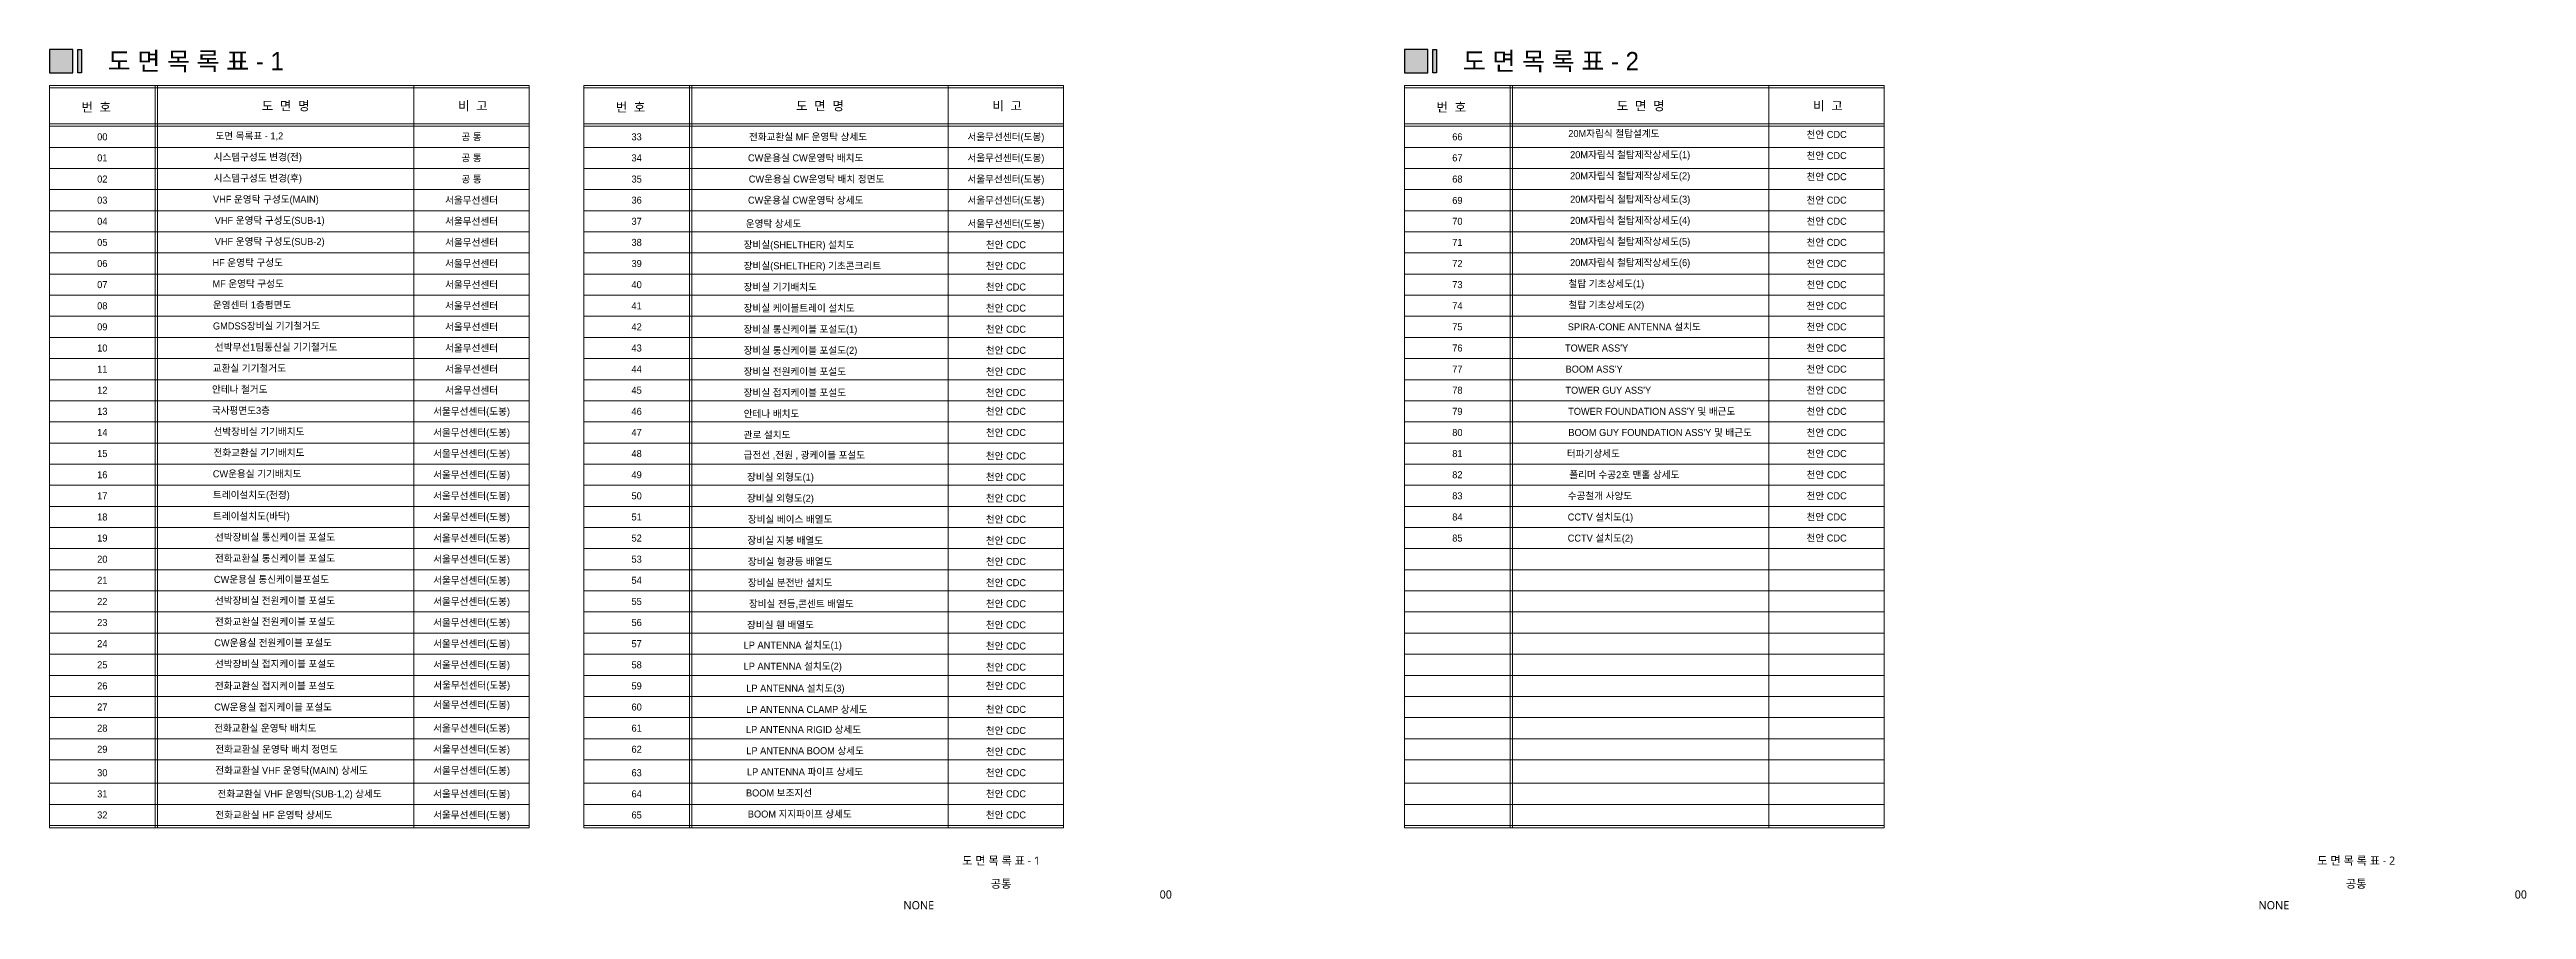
# Model space of a CAD drawing. Extents: x 1031905 to 1084133, y 411092 to 429232.
import ezdxf
from ezdxf.enums import TextEntityAlignment as Align

# ---------------------------------------------------------------- set-up
doc = ezdxf.new("R2010")
doc.units = 0
doc.header["$LTSCALE"] = 150
doc.header["$MEASUREMENT"] = 0
doc.layers.get('0').update_dxf_attribs({"linetype": 'CONTINUOUS'})
doc.layers.add('TEXT', color=2, linetype='CONTINUOUS')
doc.styles.add('$0$STYLE1', font='malgun.ttf')
doc.styles.add('1-굴림', font='')
doc.styles.get("Standard").update_dxf_attribs({"font": 'SYMBOL'})
doc.styles.add('STYLE1', font='malgun.ttf')
doc.styles.get('1-굴림').set_extended_font_data('Gulim')

msp = doc.modelspace()

# ---------------------------------------------------------------- hatches: boundary and pattern name
at = {"layer": 'TEXT'}
h = msp.add_hatch(color=7, dxfattribs=at)
h.paths.add_polyline_path([(1032396, 429232), (1031905, 429232), (1031905, 428742), (1032396, 428742)])
h.paths.add_polyline_path([(1032579, 429232), (1032500, 429232), (1032500, 428742), (1032579, 428742)])
h = msp.add_hatch(color=7, dxfattribs=at)
h.paths.add_polyline_path([(1060969, 429232), (1060479, 429232), (1060479, 428742), (1060969, 428742)])
h.paths.add_polyline_path([(1061152, 429232), (1061073, 429232), (1061073, 428742), (1061152, 428742)])

# ---------------------------------------------------------------- linework, layer by layer
at = {"color": 7, "lineweight": 9}
for p, q in [((1042020, 428475), (1031906, 428475)), ((1042020, 428475), (1031906, 428475)), ((1042020, 428426), (1031906, 428426)), ((1034131, 412814), (1034131, 428475)), ((1034180, 412814), (1034180, 428475)), ((1039588, 412814), (1039588, 428475)), ((1053287, 428475), (1043172, 428475)), ((1053287, 428475), (1043172, 428475)), ((1053287, 428426), (1043172, 428426)), ((1045397, 412814), (1045397, 428475)), ((1045447, 412814), (1045447, 428475)), ((1050854, 412814), (1050854, 428475)), ((1070593, 428475), (1060479, 428475)), ((1070593, 428475), (1060479, 428475)), ((1070593, 428426), (1060479, 428426)), ((1062704, 412814), (1062704, 428475)), ((1062753, 412814), (1062753, 428475)), ((1068161, 412814), (1068161, 428475)), ((1042020, 427664), (1031906, 427664)), ((1042020, 427614), (1031906, 427614)), ((1053287, 427664), (1043172, 427664)), ((1053287, 427614), (1043172, 427614)), ((1070593, 427664), (1060479, 427664)), ((1070593, 427614), (1060479, 427614)), ((1042020, 427169), (1031906, 427169)), ((1042020, 426723), (1031906, 426723)), ((1053287, 427169), (1043172, 427169)), ((1053287, 426723), (1043172, 426723)), ((1070593, 427169), (1060479, 427169)), ((1070593, 426723), (1060479, 426723)), ((1042020, 426278), (1031906, 426278)), ((1053287, 426278), (1043172, 426278)), ((1070593, 426278), (1060479, 426278)), ((1042020, 425832), (1031906, 425832)), ((1053287, 425832), (1043172, 425832)), ((1070593, 425832), (1060479, 425832)), ((1042020, 425387), (1031906, 425387)), ((1053287, 425387), (1043172, 425387)), ((1070593, 425387), (1060479, 425387)), ((1042020, 424941), (1031906, 424941)), ((1053287, 424941), (1043172, 424941)), ((1070593, 424941), (1060479, 424941)), ((1042020, 424496), (1031906, 424496)), ((1053287, 424496), (1043172, 424496)), ((1070593, 424496), (1060479, 424496)), ((1042020, 424050), (1031906, 424050)), ((1042020, 423605), (1031906, 423605)), ((1053287, 424050), (1043172, 424050)), ((1053287, 423605), (1043172, 423605)), ((1070593, 424050), (1060479, 424050)), ((1070593, 423605), (1060479, 423605)), ((1042020, 423159), (1031906, 423159)), ((1053287, 423159), (1043172, 423159)), ((1070593, 423159), (1060479, 423159)), ((1042020, 422714), (1031906, 422714)), ((1053287, 422714), (1043172, 422714)), ((1070593, 422714), (1060479, 422714)), ((1042020, 422268), (1031906, 422268)), ((1053287, 422268), (1043172, 422268)), ((1070593, 422268), (1060479, 422268)), ((1042020, 421823), (1031906, 421823)), ((1053287, 421823), (1043172, 421823)), ((1070593, 421823), (1060479, 421823)), ((1042020, 421377), (1031906, 421377)), ((1053287, 421377), (1043172, 421377)), ((1070593, 421377), (1060479, 421377)), ((1042020, 420932), (1031906, 420932)), ((1042020, 420486), (1031906, 420486)), ((1053287, 420932), (1043172, 420932)), ((1053287, 420486), (1043172, 420486)), ((1070593, 420932), (1060479, 420932)), ((1070593, 420486), (1060479, 420486)), ((1042020, 420041), (1031906, 420041)), ((1053287, 420041), (1043172, 420041)), ((1070593, 420041), (1060479, 420041)), ((1042020, 419595), (1031906, 419595)), ((1053287, 419595), (1043172, 419595)), ((1070593, 419595), (1060479, 419595)), ((1042020, 419150), (1031906, 419150)), ((1053287, 419150), (1043172, 419150)), ((1070593, 419150), (1060479, 419150)), ((1042020, 418704), (1031906, 418704)), ((1053287, 418704), (1043172, 418704)), ((1070593, 418704), (1060479, 418704)), ((1042020, 418259), (1031906, 418259)), ((1053287, 418259), (1043172, 418259)), ((1070593, 418259), (1060479, 418259)), ((1042020, 417813), (1031906, 417813)), ((1042020, 417368), (1031906, 417368)), ((1053287, 417813), (1043172, 417813)), ((1053287, 417368), (1043172, 417368)), ((1070593, 417813), (1060479, 417813)), ((1070593, 417368), (1060479, 417368)), ((1042020, 416922), (1031906, 416922)), ((1053287, 416922), (1043172, 416922)), ((1070593, 416922), (1060479, 416922)), ((1042020, 416477), (1031906, 416477)), ((1053287, 416477), (1043172, 416477)), ((1070593, 416477), (1060479, 416477)), ((1042020, 416031), (1031906, 416031)), ((1053287, 416031), (1043172, 416031)), ((1070593, 416031), (1060479, 416031)), ((1042020, 415586), (1031906, 415586)), ((1053287, 415586), (1043172, 415586)), ((1070593, 415586), (1060479, 415586)), ((1042020, 415140), (1031906, 415140)), ((1042020, 414695), (1031906, 414695)), ((1053287, 415140), (1043172, 415140)), ((1053287, 414695), (1043172, 414695)), ((1070593, 415140), (1060479, 415140)), ((1070593, 414695), (1060479, 414695)), ((1042020, 414249), (1031906, 414249)), ((1053287, 414249), (1043172, 414249)), ((1070593, 414249), (1060479, 414249)), ((1042020, 413754), (1031906, 413754)), ((1053287, 413754), (1043172, 413754)), ((1070593, 413754), (1060479, 413754)), ((1042020, 413309), (1031906, 413309)), ((1053287, 413309), (1043172, 413309)), ((1070593, 413309), (1060479, 413309)), ((1042020, 412863), (1031906, 412863)), ((1042020, 412863), (1031906, 412863)), ((1042020, 412814), (1031906, 412814)), ((1042020, 412814), (1031906, 412814)), ((1053287, 412863), (1043172, 412863)), ((1053287, 412863), (1043172, 412863)), ((1053287, 412814), (1043172, 412814)), ((1053287, 412814), (1043172, 412814)), ((1070593, 412863), (1060479, 412863)), ((1070593, 412863), (1060479, 412863)), ((1070593, 412814), (1060479, 412814)), ((1070593, 412814), (1060479, 412814))]:
    msp.add_line(p, q, dxfattribs=at)
for points in [[(1031906, 428475), (1031906, 412814)], [(1042020, 428475), (1042020, 412814)], [(1043172, 428475), (1043172, 412814)], [(1053287, 428475), (1053287, 412814)], [(1060479, 428475), (1060479, 412814)], [(1070593, 428475), (1070593, 412814)]]:
    msp.add_lwpolyline(points, dxfattribs=at)
at = {"layer": 'TEXT', "color": 7}
for points in [[(1031906, 428742), (1032396, 428742), (1032396, 429232), (1031905, 429232)], [(1032500, 429232), (1032579, 429232), (1032579, 428742), (1032501, 428742)], [(1060479, 428742), (1060969, 428742), (1060969, 429232), (1060479, 429232)], [(1061073, 429232), (1061152, 429232), (1061152, 428742), (1061074, 428742)]]:
    msp.add_lwpolyline(points, close=True, dxfattribs=at)

# ---------------------------------------------------------------- texts
at = {"color": 7, "lineweight": 0, "style": '$0$STYLE1'}
for s, height, p in [('도 면 목 록 표 - 1', 173.59, (1051970, 412122, 69)), ('도 면 목 록 표 - 2', 173.59, (1080543, 412122, 69)), ('공통', 173.6, (1051970, 411635, 69)), ('공통', 173.6, (1080543, 411635, 69)), ('NONE', 173.6, (1050234, 411181, 69)), ('NONE', 173.6, (1078807, 411181, 69))]:
    msp.add_text(s, height=height, dxfattribs=at).set_placement(p, align=Align.MIDDLE_CENTER)
at = {"linetype": 'Continuous', "style": 'STYLE1'}
for p in [(1055442, 411409, 69), (1084015, 411409, 69)]:
    msp.add_text('00', height=173.6, dxfattribs=at).set_placement(p, align=Align.MIDDLE_CENTER)
at = {"color": 2, "linetype": 'Continuous', "insert": (1047079, 413754), "char_height": 0.2, "width": 1.8, "attachment_point": 5}
msp.add_mtext('BOOM 보조지선', dxfattribs=at)
at = {"layer": 'TEXT', "color": 7, "lineweight": 50, "style": '1-굴림'}
for s, p in [('도 면 목 록 표 - 1', (1033132, 428987)), ('도 면 목 록 표 - 2', (1061706, 428987))]:
    msp.add_text(s, height=386.1, dxfattribs=at).set_placement(p, align=Align.MIDDLE_LEFT)
at = {"layer": 'TEXT', "color": 7, "lineweight": 15, "style": '1-굴림'}
for s, height, p in [('번  호', 193.1, (1032889, 428016)), ('도  면  명', 193.1, (1036884, 428045)), ('비  고', 193.1, (1040831, 428045)), ('번  호', 193.1, (1044156, 428016)), ('도  면  명', 193.1, (1048151, 428045)), ('비  고', 193.1, (1052098, 428045)), ('번  호', 193.1, (1061463, 428016)), ('도  면  명', 193.1, (1065457, 428045)), ('비  고', 193.1, (1069404, 428045)), ('00', 148.5, (1033018, 427391)), ('도면 목록표 - 1,2', 148.5, (1036118, 427410)), ('공 통', 148.5, (1040804, 427391)), ('33', 148.5, (1044285, 427391)), ('전화교환실 MF 운영탁 상세도', 148.5, (1047899, 427391)), ('서울무선센터(도봉)', 148.5, (1052071, 427391)), ('66', 148.5, (1061591, 427391)), ('20M자립식 철탑설계도', 148.5, (1064891, 427460)), ('천안 CDC', 148.5, (1069377, 427441)), ('01', 148.5, (1033018, 426946)), ('시스템구성도 변경(전)', 148.5, (1036296, 426965)), ('공 통', 148.5, (1040804, 426946)), ('34', 148.5, (1044285, 426946)), ('CW운용실 CW운영탁 배치도', 148.5, (1047849, 426946)), ('서울무선센터(도봉)', 148.5, (1052071, 426946)), ('67', 148.5, (1061591, 426946)), ('20M자립식 철탑제작상세도(1) ', 148.5, (1065261, 427014)), ('천안 CDC', 148.5, (1069377, 426995)), ('02', 148.5, (1033018, 426500)), ('시스템구성도 변경(후)', 148.5, (1036296, 426519)), ('공 통', 148.5, (1040804, 426500)), ('35', 148.5, (1044285, 426500)), ('CW운용실 CW운영탁 배치 정면도', 148.5, (1048079, 426500)), ('서울무선센터(도봉)', 148.5, (1052071, 426500)), ('68', 148.5, (1061591, 426500)), ('20M자립식 철탑제작상세도(2) ', 148.5, (1065261, 426569)), ('천안 CDC', 148.5, (1069377, 426550)), ('03', 148.5, (1033018, 426055)), ('04', 148.5, (1033018, 425609)), ('VHF 운영탁 구성도(MAIN)', 148.5, (1036467, 426074)), ('VHF 운영탁 구성도(SUB-1)', 148.5, (1036547, 425628)), ('서울무선센터', 148.5, (1040804, 426055)), ('서울무선센터', 148.5, (1040804, 425609)), ('36', 148.5, (1044285, 426055)), ('37', 148.5, (1044285, 425609)), ('CW운용실 CW운영탁 상세도', 148.5, (1047849, 426055)), ('서울무선센터(도봉)', 148.5, (1052071, 426055)), ('69', 148.5, (1061591, 426049)), ('70', 148.5, (1061591, 425609)), ('20M자립식 철탑제작상세도(3) ', 148.5, (1065261, 426074)), ('20M자립식 철탑제작상세도(4) ', 148.5, (1065261, 425628)), ('천안 CDC', 148.5, (1069377, 426055)), ('천안 CDC', 148.5, (1069377, 425609)), ('05', 148.5, (1033018, 425164)), ('VHF 운영탁 구성도(SUB-2)', 148.5, (1036547, 425183)), ('서울무선센터', 148.5, (1040804, 425164)), ('38', 148.5, (1044285, 425164)), ('운영탁 상세도', 148.5, (1047171, 425560)), ('서울무선센터(도봉)', 148.5, (1052071, 425560)), ('천안 CDC', 148.5, (1052071, 425114)), ('71', 148.5, (1061591, 425164)), ('20M자립식 철탑제작상세도(5) ', 148.5, (1065261, 425183)), ('천안 CDC', 148.5, (1069377, 425164)), ('06', 148.5, (1033018, 424718)), ('HF 운영탁 구성도', 148.5, (1036084, 424737)), ('서울무선센터', 148.5, (1040804, 424718)), ('39', 148.5, (1044285, 424718)), ('천안 CDC', 148.5, (1052071, 424669)), ('72', 148.5, (1061591, 424718)), ('20M자립식 철탑제작상세도(6) ', 148.5, (1065261, 424737)), ('천안 CDC', 148.5, (1069377, 424718)), ('07', 148.5, (1033018, 424273)), ('MF 운영탁 구성도', 148.5, (1036093, 424292)), ('서울무선센터', 148.5, (1040804, 424273)), ('40', 148.5, (1044285, 424273)), ('천안 CDC', 148.5, (1052071, 424223)), ('73', 148.5, (1061591, 424273)), ('철탑 기초상세도(1) ', 148.5, (1064759, 424292)), ('천안 CDC', 148.5, (1069377, 424273)), ('08', 148.5, (1033018, 423827)), ('운영센터 1층평면도', 148.5, (1036177, 423846)), ('서울무선센터', 148.5, (1040804, 423827)), ('41', 148.5, (1044285, 423827)), ('천안 CDC', 148.5, (1052071, 423778)), ('74', 148.5, (1061591, 423827)), ('철탑 기초상세도(2) ', 148.5, (1064759, 423846)), ('천안 CDC', 148.5, (1069377, 423827)), ('09', 148.5, (1033018, 423382)), ('GMDSS장비실 기기철거도', 148.5, (1036480, 423401)), ('선박무선1팀통신실 기기철거도', 148.5, (1036683, 422955)), ('서울무선센터', 148.5, (1040804, 423382)), ('42', 148.5, (1044285, 423382)), ('천안 CDC', 148.5, (1052071, 423332)), ('75', 148.5, (1061591, 423382)), ('SPIRA-CONE ANTENNA 설치도', 148.5, (1065321, 423382)), ('천안 CDC', 148.5, (1069377, 423382)), ('10', 148.5, (1033018, 422936)), ('11', 148.5, (1033018, 422491)), ('교환실 기기철거도', 148.5, (1036119, 422510)), ('서울무선센터', 148.5, (1040804, 422936)), ('서울무선센터', 148.5, (1040804, 422491)), ('43', 148.5, (1044285, 422936)), ('44', 148.5, (1044285, 422491)), ('천안 CDC', 148.5, (1052071, 422887)), ('천안 CDC', 148.5, (1052071, 422441)), ('76', 148.5, (1061591, 422936)), ('77', 148.5, (1061591, 422491)), ("TOWER ASS'Y", 148.5, (1064526, 422936)), ("BOOM ASS'Y", 148.5, (1064474, 422491)), ('천안 CDC', 148.5, (1069377, 422936)), ('천안 CDC', 148.5, (1069377, 422491)), ('12', 148.5, (1033018, 422045)), ('안테나 철거도', 148.5, (1035916, 422064)), ('서울무선센터', 148.5, (1040804, 422045)), ('45', 148.5, (1044285, 422045)), ('천안 CDC', 148.5, (1052071, 421996)), ('78', 148.5, (1061591, 422045)), ("TOWER GUY ASS'Y", 148.5, (1064773, 422045)), ('천안 CDC', 148.5, (1069377, 422045)), ('13', 148.5, (1033018, 421600)), ('국사평면도3층', 148.5, (1035941, 421619)), ('서울무선센터(도봉)', 148.5, (1040804, 421600)), ('46', 148.5, (1044285, 421600)), ('천안 CDC', 148.5, (1052071, 421600)), ('79', 148.5, (1061591, 421600)), ("TOWER FOUNDATION ASS'Y 및 배근도", 148.5, (1065689, 421600)), ('천안 CDC', 148.5, (1069377, 421600)), ('14', 148.5, (1033018, 421154)), ('선박장비실 기기배치도', 148.5, (1036321, 421173)), ('서울무선센터(도봉)', 148.5, (1040804, 421154)), ('47', 148.5, (1044285, 421154)), ('천안 CDC', 148.5, (1052071, 421154)), ('80', 148.5, (1061591, 421154)), ("BOOM GUY FOUNDATION ASS'Y 및 배근도", 148.5, (1065866, 421154)), ('천안 CDC', 148.5, (1069377, 421154)), ('15', 148.5, (1033018, 420709)), ('전화교환실 기기배치도', 148.5, (1036321, 420728)), ('서울무선센터(도봉)', 148.5, (1040804, 420709)), ('48', 148.5, (1044285, 420709)), ('천안 CDC', 148.5, (1052071, 420659)), ('81', 148.5, (1061591, 420709)), ('터파기상세도', 148.5, (1064458, 420709)), ('천안 CDC', 148.5, (1069377, 420709)), ('16', 148.5, (1033018, 420263)), ('CW운용실 기기배치도', 148.5, (1036282, 420282)), ('트레이설치도(천정)', 148.5, (1036161, 419837)), ('서울무선센터(도봉)', 148.5, (1040804, 420263)), ('49', 148.5, (1044285, 420263)), ('장비실 외형도(1)', 148.5, (1047317, 420214)), ('천안 CDC', 148.5, (1052071, 420214)), ('82', 148.5, (1061591, 420263)), ('폴리머 수공2호 맨홀 상세도', 148.5, (1065111, 420263)), ('천안 CDC', 148.5, (1069377, 420263)), ('17', 148.5, (1033018, 419818)), ('18', 148.5, (1033018, 419372)), ('트레이설치도(바닥)', 148.5, (1036161, 419391)), ('서울무선센터(도봉)', 148.5, (1040804, 419818)), ('서울무선센터(도봉)', 148.5, (1040804, 419372)), ('50', 148.5, (1044285, 419818)), ('51', 148.5, (1044285, 419372)), ('장비실 외형도(2)', 148.5, (1047317, 419768)), ('장비실 베이스 배열도', 148.5, (1047521, 419323)), ('천안 CDC', 148.5, (1052071, 419768)), ('천안 CDC', 148.5, (1052071, 419323)), ('83', 148.5, (1061591, 419818)), ('84', 148.5, (1061591, 419372)), ('CCTV 설치도(1)', 148.5, (1064607, 419371)), ('수공철개 사양도', 148.5, (1064597, 419817)), ('천안 CDC', 148.5, (1069377, 419818)), ('천안 CDC', 148.5, (1069377, 419372)), ('19', 148.5, (1033018, 418927)), ('선박장비실 통신케이블 포설도', 148.5, (1036659, 418946)), ('서울무선센터(도봉)', 148.5, (1040804, 418927)), ('52', 148.5, (1044285, 418927)), ('장비실 지붕 배열도', 148.5, (1047419, 418877)), ('천안 CDC', 148.5, (1052071, 418877)), ('85', 148.5, (1061591, 418927)), ('CCTV 설치도(2)', 148.5, (1064607, 418926)), ('천안 CDC', 148.5, (1069377, 418927)), ('20', 148.5, (1033018, 418481)), ('전화교환실 통신케이블 포설도', 148.5, (1036659, 418500)), ('서울무선센터(도봉)', 148.5, (1040804, 418481)), ('53', 148.5, (1044285, 418481)), ('장비실 형광등 배열도', 148.5, (1047521, 418432)), ('천안 CDC', 148.5, (1052071, 418432)), ('21', 148.5, (1033018, 418036)), ('CW운용실 통신케이블포설도', 148.5, (1036586, 418055)), ('서울무선센터(도봉)', 148.5, (1040804, 418036)), ('54', 148.5, (1044285, 418036)), ('장비실 분전반 설치도', 148.5, (1047521, 417986)), ('천안 CDC', 148.5, (1052071, 417986)), ('22', 148.5, (1033018, 417590)), ('선박장비실 전원케이블 포설도', 148.5, (1036659, 417609)), ('서울무선센터(도봉)', 148.5, (1040804, 417590)), ('55', 148.5, (1044285, 417590)), ('장비실 전등,콘센트 배열도', 148.5, (1047757, 417541)), ('천안 CDC', 148.5, (1052071, 417541)), ('23', 148.5, (1033018, 417145)), ('CW운용실 전원케이블 포설도', 148.5, (1036620, 416718)), ('전화교환실 전원케이블 포설도', 148.5, (1036659, 417164)), ('서울무선센터(도봉)', 148.5, (1040804, 417145)), ('서울무선센터(도봉)', 148.5, (1040804, 416699)), ('56', 148.5, (1044285, 417145)), ('장비실 휀 배열도', 148.5, (1047318, 417095)), ('천안 CDC', 148.5, (1052071, 417095)), ('24', 148.5, (1033018, 416699)), ('25', 148.5, (1033018, 416254)), ('선박장비실 접지케이블 포설도', 148.5, (1036659, 416273)), ('서울무선센터(도봉)', 148.5, (1040804, 416254)), ('57', 148.5, (1044285, 416699)), ('58', 148.5, (1044285, 416254)), ('천안 CDC', 148.5, (1052071, 416650)), ('천안 CDC', 148.5, (1052071, 416204)), ('26', 148.5, (1033018, 415808)), ('전화교환실 접지케이블 포설도', 148.5, (1036657, 415808)), ('서울무선센터(도봉)', 148.5, (1040807, 415823)), ('59', 148.5, (1044285, 415808)), ('LP ANTENNA 설치도(3)', 148.5, (1047632, 415759)), ('천안 CDC', 148.5, (1052071, 415808)), ('27', 148.5, (1033018, 415363)), ('CW운용실 접지케이블 포설도', 148.5, (1036620, 415363)), ('서울무선센터(도봉)', 148.5, (1040804, 415412)), ('60', 148.5, (1044285, 415363)), ('LP ANTENNA CLAMP 상세도', 148.5, (1047871, 415313)), ('천안 CDC', 148.5, (1052071, 415313)), ('28', 148.5, (1033018, 414917)), ('전화교환실 운영탁 배치도', 148.5, (1036456, 414917)), ('서울무선센터(도봉)', 148.5, (1040804, 414917)), ('61', 148.5, (1044285, 414917)), ('LP ANTENNA RIGID 상세도', 148.5, (1047805, 414887)), ('천안 CDC', 148.5, (1052071, 414868)), ('29', 148.5, (1033018, 414472)), ('전화교환실 운영탁 배치 정면도', 148.5, (1036693, 414472)), ('서울무선센터(도봉)', 148.5, (1040804, 414472)), ('62', 148.5, (1044285, 414472)), ('LP ANTENNA BOOM 상세도', 148.5, (1047838, 414441)), ('천안 CDC', 148.5, (1052071, 414422)), ('30', 148.5, (1033018, 413977)), ('전화교환실 VHF 운영탁(MAIN) 상세도', 148.5, (1037007, 414026)), ('서울무선센터(도봉)', 148.5, (1040804, 414026)), ('63', 148.5, (1044285, 413977)), ('LP ANTENNA 파이프 상세도', 148.5, (1047835, 413996)), ('천안 CDC', 148.5, (1052071, 413977)), ('31', 148.5, (1033018, 413531)), ('32', 148.5, (1033018, 413086)), ('전화교환실 HF 운영탁 상세도', 148.5, (1036637, 413086)), ('전화교환실 VHF 운영탁(SUB-1,2) 상세도', 148.5, (1037179, 413531)), ('서울무선센터(도봉)', 148.5, (1040804, 413531)), ('서울무선센터(도봉)', 148.5, (1040804, 413086)), ('64', 148.5, (1044285, 413531)), ('65', 148.5, (1044285, 413086)), ('BOOM 보조지선', 148.5, (1047287, 413550)), ('BOOM 지지파이프 상세도', 148.5, (1047726, 413105)), ('천안 CDC', 148.5, (1052071, 413531)), ('천안 CDC', 148.5, (1052071, 413086))]:
    msp.add_text(s, height=height, dxfattribs=at).set_placement(p, align=Align.MIDDLE_CENTER)
for s, p in [('장비실(SHELTHER) 설치도', (1046542, 425114)), ('장비실(SHELTHER) 기초콘크리트', (1046542, 424669)), ('장비실 기기배치도', (1046542, 424223)), ('장비실 케이블트레이 설치도', (1046542, 423778)), ('장비실 통신케이블 포설도(1)', (1046542, 423332)), ('장비실 통신케이블 포설도(2)', (1046542, 422887)), ('장비실 전원케이블 포설도', (1046542, 422441)), ('장비실 접지케이블 포설도', (1046542, 421996)), ('안테나 배치도', (1046542, 421550)), ('관로 설치도', (1046542, 421105)), ('급전선 ,전원 , 광케이블 포설도', (1046542, 420678)), ('LP ANTENNA 설치도(1)', (1046542, 416669)), ('LP ANTENNA 설치도(2)', (1046542, 416223))]:
    msp.add_text(s, height=148.5, dxfattribs=at).set_placement(p, align=Align.MIDDLE_LEFT)

doc.saveas('drawing.dxf')
